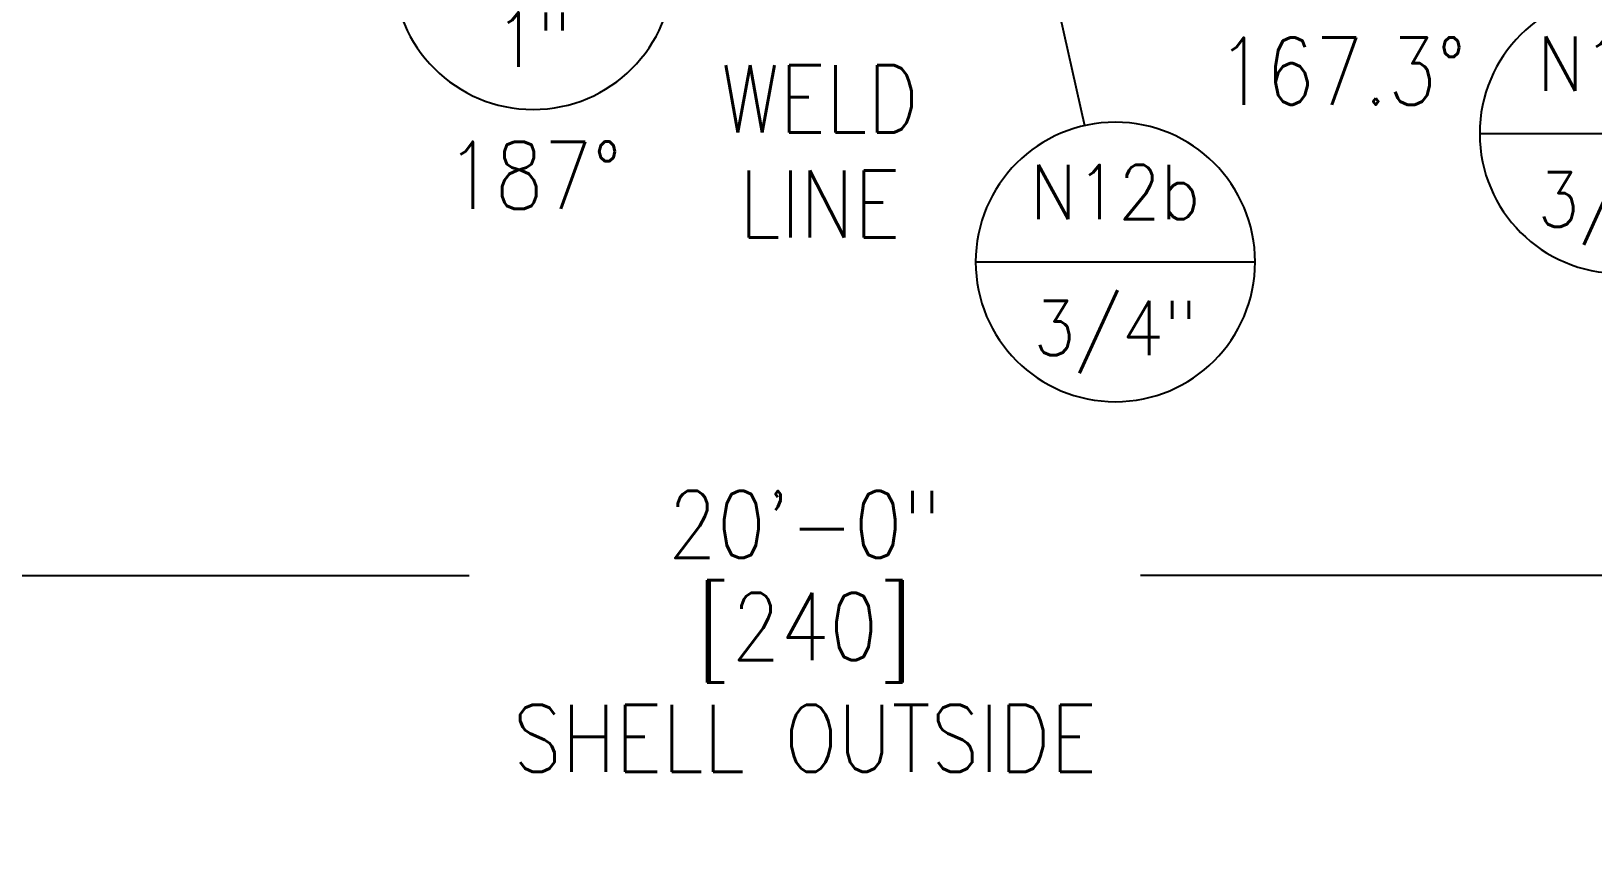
# Model space of a CAD drawing. Extents: x -36 to 1116, y 36 to 900.
# Drawn here: x 306 to 440.1, y 136.1 to 206.9 of the extents above; entities that cross this region are included whole.
import ezdxf
from ezdxf.enums import TextEntityAlignment as Align

# ---------------------------------------------------------------- set-up
doc = ezdxf.new("R2010")
doc.units = 0
doc.header["$LTSCALE"] = 12
doc.header["$MEASUREMENT"] = 0
doc.header["$PDMODE"] = 33
doc.header["$PDSIZE"] = -0.5
doc.linetypes.add('CENTER', pattern=[2, 1.25, -0.25, 0.25, -0.25])
doc.layers.get('0').update_dxf_attribs({"linetype": 'CONTINUOUS'})
doc.layers.get('Defpoints').update_dxf_attribs({"linetype": 'CONTINUOUS'})
doc.layers.add('CENTER', color=6, linetype='CENTER')
doc.layers.add('DIM', color=1, linetype='CONTINUOUS')
doc.styles.add('ROMANS', font='ROMANS.shx', dxfattribs={"width": 0.85, "height": 5.76})
doc.styles.get("Standard").update_dxf_attribs({"font": 'sanss___.ttf'})
doc.dimstyles.get("Standard").update_dxf_attribs({"dimtxt": 0.18, "dimasz": 0.18, "dimexe": 0.18, "dimexo": 0.0625, "dimgap": 0.09, "dimtad": 0, "dimtih": 1, "dimtoh": 1, "dimdec": 4, "dimzin": 0, "dimdsep": 46, "dimtxsty": 'Standard', "dimcen": 0.09, "dimadec": 0, "dimazin": 0, "dimtfac": 1, "dimtdec": 4, "dimtofl": 0, "dimtmove": 0, "dimatfit": 3, "dimfxl": 1, "dimtolj": 1, "dimtzin": 0, "dimarcsym": 0})

# ---------------------------------------------------------------- blocks, each defined once
blk = doc.blocks.new('Nozzle Callout')
blk.add_line((0.25, 0), (-0.25, 0))
blk.add_circle((0, 0), 0.25)
at = {"style": 'ROMANS', "width": 0.9}
for tag, p in [('NZ-ID', (0, 0.125)), ('NZ-SZ', (0, -0.125))]:
    blk.add_attdef(tag, text='', height=0.0975, dxfattribs=at).set_placement(p, align=Align.MIDDLE)
blk = doc.blocks.new('*D202')
at = {"layer": 'Defpoints', "color": 0, "transparency": 16777216}
for p in [(245.86, 405.33), (499.86, 405.33), (499.86, 113.54)]:
    blk.add_point(p, dxfattribs=at)
at = {"layer": 'DIM', "color": 0, "lineweight": -2, "transparency": 16777216}
for p, q in [((245.86, 399.33), (245.86, 110.54)), ((499.86, 399.33), (499.86, 110.54)), ((251.62, 113.54), (356.22, 113.54)), ((494.1, 113.54), (391.01, 113.54))]:
    blk.add_line(p, q, dxfattribs=at)
at = {"layer": 'DIM', "color": 0, "transparency": 16777216}
for points in [[(251.62, 114.5), (251.62, 112.58), (245.86, 113.54)], [(494.1, 114.5), (494.1, 112.58), (499.86, 113.54)]]:
    blk.add_solid(points, dxfattribs=at)
at = {"layer": 'DIM', "color": 0, "transparency": 16777216, "insert": (373.61, 113.54), "char_height": 5.76, "attachment_point": 5, "style": 'ROMANS'}
blk.add_mtext('\\A1;21\'-2"\\P [254]\\P(BOTTOM)', dxfattribs=at)
blk = doc.blocks.new('*D205')
at = {"layer": 'Defpoints', "color": 0, "transparency": 16777216}
for p in [(252.86, 405.33), (492.86, 405.33), (492.86, 160.18)]:
    blk.add_point(p, dxfattribs=at)
at = {"layer": 'DIM', "color": 0, "lineweight": -2, "transparency": 16777216}
for p, q in [((252.86, 399.33), (252.86, 157.18)), ((492.86, 399.33), (492.86, 157.18)), ((258.62, 160.18), (343.66, 160.18)), ((487.1, 160.18), (401.3, 160.18))]:
    blk.add_line(p, q, dxfattribs=at)
at = {"layer": 'DIM', "color": 0, "transparency": 16777216}
for points in [[(258.62, 161.14), (258.62, 159.22), (252.86, 160.18)], [(487.1, 161.14), (487.1, 159.22), (492.86, 160.18)]]:
    blk.add_solid(points, dxfattribs=at)
at = {"layer": 'DIM', "color": 0, "transparency": 16777216, "char_height": 5.76, "attachment_point": 5, "style": 'ROMANS'}
for s, insert in [('\\A1;20\'-0"', (372.48, 164.57)), ('\\A1;[240]\\PSHELL OUTSIDE', (372.48, 151))]:
    blk.add_mtext(s, dxfattribs=dict(at, insert=insert))

msp = doc.modelspace()

# ---------------------------------------------------------------- linework, layer by layer
at = {"layer": 'CENTER'}
msp.add_line((382.74033, 259.91519), (396.51004, 198.81419), dxfattribs=at)

# ---------------------------------------------------------------- block references
at = {"layer": 'DIM'}
ref = msp.add_blockref('Nozzle Callout', (349.14362, 212.19972), dxfattribs=dict(at, xscale=-48, yscale=48, zscale=48))
ref.add_attrib('NZ-ID', 'N6d', dxfattribs={"layer": '0', "height": 4.68, "style": 'ROMANS', "width": 0.9}).set_placement((349.14362, 218.19972), align=Align.MIDDLE)
ref.add_attrib('NZ-SZ', '1"', dxfattribs={"layer": '0', "height": 4.68, "style": 'ROMANS', "width": 0.9}).set_placement((349.14362, 206.19972), align=Align.MIDDLE)
ref = msp.add_blockref('Nozzle Callout', (442.43977, 198.13306), dxfattribs=dict(at, xscale=-48, yscale=48, zscale=48))
ref.add_attrib('NZ-ID', 'N13"', dxfattribs={"layer": '0', "height": 4.68, "style": 'ROMANS', "width": 0.9}).set_placement((442.43977, 204.13306), align=Align.MIDDLE)
ref.add_attrib('NZ-SZ', '3/4"', dxfattribs={"layer": '0', "height": 4.68, "style": 'ROMANS', "width": 0.9}).set_placement((442.43977, 192.13306), align=Align.MIDDLE)
ref = msp.add_blockref('Nozzle Callout', (399.14819, 187.10777), dxfattribs=dict(at, xscale=-48, yscale=48, zscale=48))
ref.add_attrib('NZ-ID', 'N12b', dxfattribs={"layer": '0', "height": 4.68, "style": 'ROMANS', "width": 0.9}).set_placement((399.14819, 193.10777), align=Align.MIDDLE)
ref.add_attrib('NZ-SZ', '3/4"', dxfattribs={"layer": '0', "height": 4.68, "style": 'ROMANS', "width": 0.9}).set_placement((399.14819, 181.10777), align=Align.MIDDLE)

# ---------------------------------------------------------------- texts
at = {"layer": 'DIM', "style": 'ROMANS', "width": 0.85}
for s, p in [('167.3%%D', (418.57332, 203.49332)), ('WELD', (373.7575, 201.11504)), ('187%%D', (349.20342, 194.54664)), ('LINE', (373.7575, 192.08827))]:
    msp.add_text(s, height=5.76, dxfattribs=at).set_placement(p, align=Align.MIDDLE_CENTER)

# ---------------------------------------------------------------- dimensions: what is measured, and where the dimension line sits
at = {"layer": 'DIM'}
for base, p1, p2, text, picture, middle in [((499.85731, 113.53686), (245.85731, 405.33221), (499.85731, 405.33221), '<>\\P(BOTTOM)', '*D202', (373.61413, 113.53686)), ((492.85731, 160.18386), (252.85731, 405.33221), (492.85731, 405.33171), '<>\\PSHELL OUTSIDE', '*D205', (372.47573, 160.18386))]:
    dim = msp.add_linear_dim(base=base, p1=p1, p2=p2, text=text, dimstyle='Standard', override={"dimscale": 48, "dimtxt": 5.76, "dimasz": 0.12, "dimexe": 0.0625, "dimexo": 0.125, "dimgap": 0.02, "dimzin": 3, "dimlunit": 4, "dimpost": '\\X', "dimtxsty": 'ROMANS', "dimcen": 0}, dxfattribs=at)
    dim.commit()
    dim.dimension.update_dxf_attribs({"geometry": picture, "text_midpoint": middle, "dimtype": 160})

doc.saveas('drawing.dxf')
